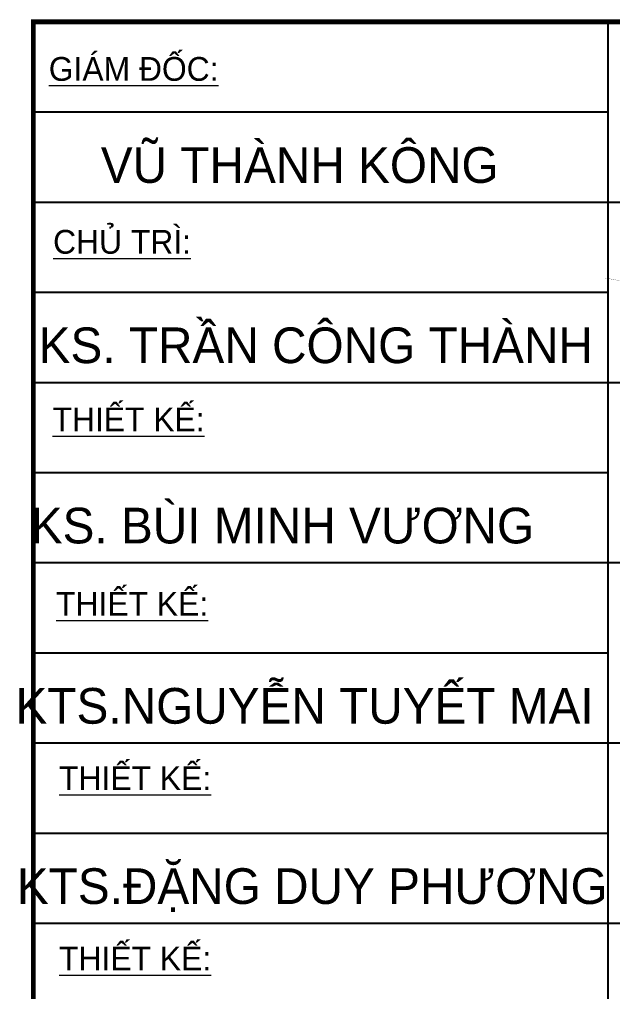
# Model space of a CAD drawing. Extents: x -2098986 to 943, y -1296280 to 73591.
# Drawn here: x -1708783 to -1705493, y -1114034 to -1108641 of the extents above; entities that cross this region are included whole.
import ezdxf
from ezdxf.enums import TextEntityAlignment as Align

# ---------------------------------------------------------------- set-up
doc = ezdxf.new("R2010")
doc.units = 0
doc.header["$LTSCALE"] = 150
doc.layers.get('0').update_dxf_attribs({"lineweight": 18})
for name, color, linetype, lineweight in [('05.Text', 253, 'Continuous', 18), ('11.Khung bo', 32, 'Continuous', 50), ('12.Khung', 36, 'Continuous', 25)]:
    doc.layers.add(name, color=color, linetype=linetype, lineweight=lineweight)
doc.styles.add('VnAvantH', font='')
doc.styles.get('VnAvantH').set_extended_font_data('.VnAvantH')

# ---------------------------------------------------------------- blocks, each defined once
blk = doc.blocks.new('100')
at = {"color": 1, "const_width": 1.07}
blk.add_lwpolyline([(1899383.4, -931260.9), (1899847, -931343.9)], dxfattribs=at)
at = {"layer": '11.Khung bo', "const_width": 26.7}
blk.add_lwpolyline([(1896212.6, -936839.9), (1901212.6, -936839.9), (1901212.6, -929840), (1896212.6, -929840)], close=True, dxfattribs=at)
blk.add_lwpolyline([(1896212.6, -936839.9), (1901212.6, -936839.9), (1901212.6, -929840), (1896212.6, -929840)], close=True, dxfattribs=at)
blk.add_lwpolyline([(1896212.6, -936839.9), (1901212.6, -936839.9), (1901212.6, -929840), (1896212.6, -929840)], close=True, dxfattribs=at)
at = {"layer": '12.Khung'}
for p, q in [((1899398.9, -929840), (1899398.9, -936839.9)), ((1899398.9, -929840), (1899398.9, -936839.9)), ((1899398.9, -929840), (1899398.9, -936839.9)), ((1896212.6, -930340), (1899398.9, -930340)), ((1896212.6, -930340), (1899398.9, -930340)), ((1896212.6, -930340), (1899398.9, -930340)), ((1896212.6, -930839.9), (1901212.6, -930839.9)), ((1896212.6, -930839.9), (1901212.6, -930839.9)), ((1896212.6, -930839.9), (1901212.6, -930839.9)), ((1896212.6, -931339.9), (1899398.9, -931339.9)), ((1896212.6, -931339.9), (1899398.9, -931339.9)), ((1896212.6, -931339.9), (1899398.9, -931339.9)), ((1896212.6, -931839.9), (1901212.6, -931839.9)), ((1896212.6, -931839.9), (1901212.6, -931839.9)), ((1896212.6, -931839.9), (1901212.6, -931839.9)), ((1896212.6, -932339.9), (1899398.9, -932339.9)), ((1896212.6, -932339.9), (1899398.9, -932339.9)), ((1896212.6, -932339.9), (1899398.9, -932339.9)), ((1896212.6, -932839.9), (1901212.6, -932839.9)), ((1896212.6, -932839.9), (1901212.6, -932839.9)), ((1896212.6, -932839.9), (1901212.6, -932839.9)), ((1896212.6, -933339.9), (1899398.9, -933339.9)), ((1896212.6, -933339.9), (1899398.9, -933339.9)), ((1896212.6, -933339.9), (1899398.9, -933339.9)), ((1896212.6, -933839.9), (1901212.6, -933839.9)), ((1896212.6, -933839.9), (1901212.6, -933839.9)), ((1896212.6, -933839.9), (1901212.6, -933839.9)), ((1896212.6, -934339.9), (1899398.9, -934339.9)), ((1896212.6, -934339.9), (1899398.9, -934339.9)), ((1896212.6, -934339.9), (1899398.9, -934339.9)), ((1896212.6, -934839.9), (1901212.6, -934839.9)), ((1896212.6, -934839.9), (1901212.6, -934839.9)), ((1896212.6, -934839.9), (1901212.6, -934839.9))]:
    blk.add_line(p, q, dxfattribs=at)
at = {"layer": '05.Text', "style": 'VnAvantH'}
for s, p in [('%%Ugi¸m ®èc:', (1896298.1, -930167.1)), ('%%Uchñ tr×:', (1896321.9, -931126.2)), ('%%UthiÕt kÕ:', (1896318.8, -932111.3)), ('%%UthiÕt kÕ:', (1896338.7, -933134.4)), ('%%UthiÕt kÕ:', (1896355.3, -934101.6)), ('%%UthiÕt kÕ:', (1896355.3, -935101.6))]:
    blk.add_text(s, height=131.999, dxfattribs=at).set_placement(p)
for s, p in [('vò thµnh k«ng', (1898793.1, -930733.3)), ('ks. trÇn c«ng thµnh', (1899316.2, -931733.2)), ('ks. bïi minh v\xad¬ng', (1898990.3, -932733.2)), ('KTS.nguyÔn tuyÕt mai', (1899320.6, -933733.2)), ('KTS.§ÆNG DUY PH¦¥NG', (1899398.5, -934733.2))]:
    blk.add_text(s, height=197.998, dxfattribs=at).set_placement(p, align=Align.RIGHT)

msp = doc.modelspace()

# ---------------------------------------------------------------- block references
at = {"layer": '05.Text', "xscale": 1.000009185772931, "yscale": 1.000009185772931, "zscale": 1.000009185772931}
msp.add_blockref('100', (-3604936, -178806.2), dxfattribs=at)

doc.saveas('drawing.dxf')
